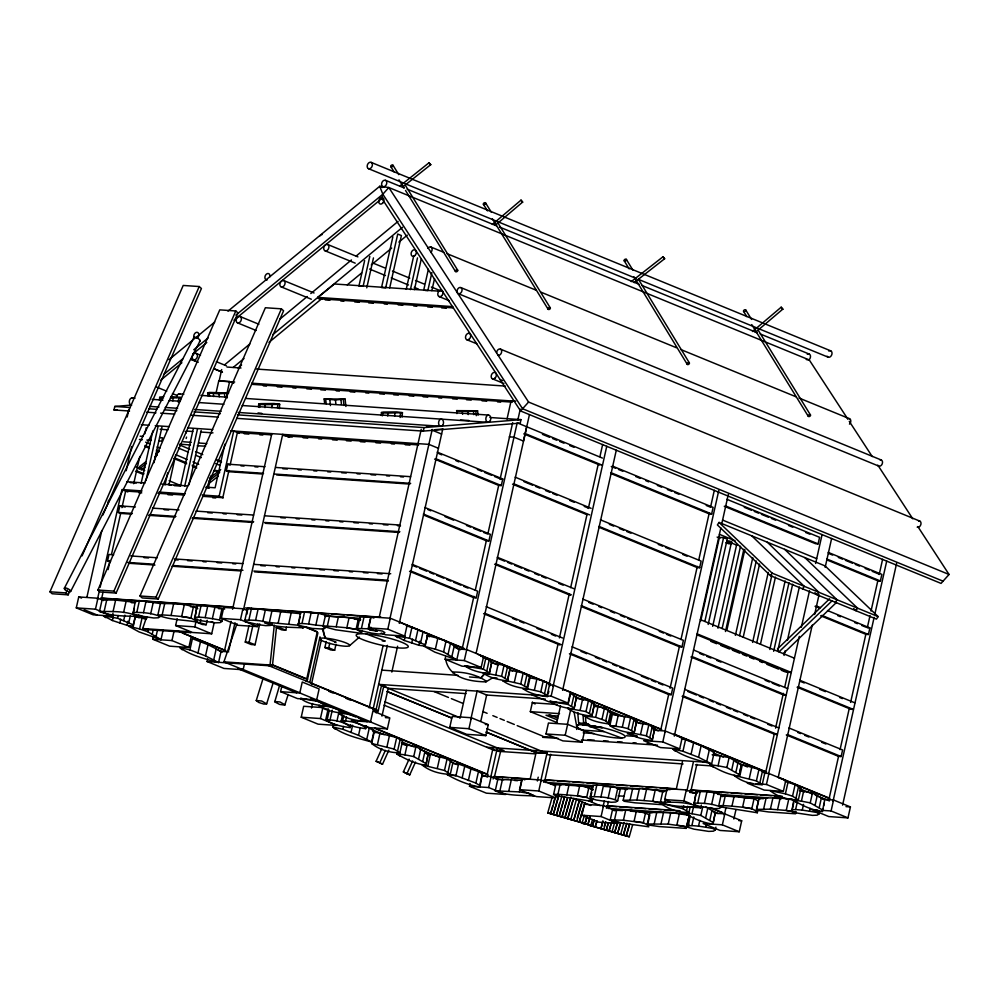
<?xml version="1.0" encoding="UTF-8"?>
<svg xmlns="http://www.w3.org/2000/svg" width="999" height="999" viewBox="0 0 999 999"><rect width="100%" height="100%" fill="white"/><g stroke="black" fill="none" stroke-linecap="round" stroke-linejoin="round"><path stroke-width="1.5" d="M426.373 426.098L429.47 426.073M342.969 713.448L343.007 712.349C330.731 703.246 312.687 708.254 300.599 698.401L318.868 701.585L324.775 705.207L324.737 706.305L318.931 705.581C331.468 715.334 349.737 710.838 362.562 720.004L363.049 721.278C354.657 720.154 345.517 718.493 338.636 713.398L342.969 713.448L338.736 713.436M491.72 661.813L489.235 673.863L501.598 676.298L507.504 679.919L507.467 681.006L520.716 684.003L527.06 687.562L527.547 688.848L540.796 691.832L547.14 695.391L547.627 696.678C539.235 695.554 530.094 693.893 523.214 688.798L527.547 688.848L529.994 677.884L529.507 676.598L523.176 673.039L509.915 670.054L509.952 668.955L504.045 665.334L491.683 662.911L491.72 661.813L489.248 659.952L482.904 657.479M568.106 704.457L549.825 701.273C556.618 706.355 565.696 707.916 573.963 709.178L576.46 697.127L570.554 693.506L568.106 704.457L574 708.079M576.46 697.127L573.963 709.178M591.895 715.209L585.988 711.575L567.719 708.391C574.512 713.486 583.591 715.034 591.858 716.295L594.355 704.245L588.448 700.624L576.086 698.189M594.355 704.245L591.858 716.295M636.5 721.34L634.015 733.403L646.378 735.826L652.285 739.447L652.247 740.546C643.968 739.285 634.889 737.724 628.109 732.642L634.015 733.403L636.463 722.439L636.5 721.34L630.606 717.719L612.325 714.535L609.877 725.499C616.67 730.581 625.736 732.142 634.015 733.403L628.209 732.679M636.463 722.439L648.826 724.862L654.732 728.483L652.247 740.546M396.665 753.77C405.507 759.19 415.534 763.898 425.886 765.234L428.221 753.658L415.959 746.59L401.71 744.18M428.221 753.658L425.886 765.234M683.753 812.637C692.594 818.056 702.609 822.764 712.961 824.113L715.296 812.537L705.456 806.668M715.296 812.537L712.961 824.113M709.827 764.71C718.668 770.129 728.683 774.837 739.035 776.186L741.37 764.61L729.12 757.529L712.162 754.769M741.37 764.61L739.035 776.186M793.169 800.074C802.01 805.494 812.025 810.201 822.377 811.55L824.712 799.974L812.462 792.906L799.562 790.671M159.428 400.287L159.665 397.352L163.786 396.466M160.602 400.674L160.839 397.739L159.665 397.352M172.864 400.936L173.102 398.002L180.632 397.49L180.394 400.424M178.346 402.322L178.709 397.927M258.479 407.055L258.716 404.133L260.489 403.658L273.988 403.521L279.683 404.27L279.32 408.666M259.653 407.442L259.89 404.508L258.716 404.133M264.997 407.617L265.235 404.682L279.683 404.27M271.915 407.704L272.153 404.77M277.522 407.629L277.759 404.695M381.231 415.459L381.468 412.525L383.241 412.05L396.74 411.913L402.435 412.662L402.073 417.058M382.405 415.834L382.642 412.899L381.468 412.525M387.749 416.009L387.987 413.074L402.435 412.662M394.655 416.096L394.905 413.161M400.149 417.495L400.512 413.099M276.473 627.622L272.402 665.983L270.042 665.022L274.288 625.124M129.545 411.026L113.998 409.965L114.785 406.456L130.994 405.119M112.962 613.374L112.35 616.121L93.157 614.81L76.286 607.879L78.734 596.927L97.927 598.239L103.546 600.549M86.913 597.202L101.811 530.556M107.904 503.296L108.579 500.274M127.198 416.97L128.883 409.403M97.415 599.45L99.45 590.372M100.125 587.337L121.791 490.409M126.199 470.716L131.618 446.491M112.35 616.121L95.467 609.19L97.927 598.239M109.803 561.975L107.53 561.038L109.003 554.47L113.674 554.782M131.543 514.148L120.654 513.411L118.382 512.475L119.855 505.894L135.402 506.968M103.034 592.282L101.673 598.326L109.453 598.851M108.092 569.617L110.127 560.551M111.476 554.507L120.592 513.711M121.94 507.667L125.662 491.046L141.084 492.107M99.475 611.463C112.313 611.65 126.386 610.651 138.087 616.533C125.212 615.834 111.538 616.508 99.475 611.463L102.06 599.937L115.634 600.074L135.639 602.409L135.377 600.998L139.423 600.636L160.414 603.546M104.196 611.213L106.781 599.675M133.704 483.716L139.798 456.456M144.88 433.741L146.229 427.684M141.121 483.354L152.847 430.919M113.049 611.613L115.634 600.074M135.864 615.459L133.029 626.161L126.998 625.324L112.4 620.516L113.324 616.408M145.966 480.644L158.029 426.698M133.716 625.049L117.62 618.269L118.232 615.534M153.996 462.674L162.025 426.71M119.793 623.264L120.704 619.155M123.601 612.487L126.186 600.948M123.676 620.604L124.9 615.122M126.998 625.324L127.909 621.216M128.734 622.877L130.257 616.021M138.087 616.533L132.979 613.948L135.377 600.998M134.353 608.179L133.054 613.948L138.898 615.746L153.696 617.981L158.354 617.782L160.227 616.583C151.948 612.862 141.908 612.175 132.805 612.537M133.029 626.161L135.177 616.57M164.985 484.99L167.695 472.877M136.851 612.175L139.423 600.636M168.993 484.977L175.762 454.682L187.238 459.54M163.149 630.044L161.001 639.622L147.79 631.73L139.585 628.97L142.033 618.019L135.102 616.246M143.481 612.737L146.054 601.211M150.687 613.836L153.272 602.297M147.79 631.73L148.401 628.983M193.331 428.671L180.507 486.051L174.313 485.626M184.678 486.338L197.502 428.958M152.21 634.353L153.122 630.244M207.18 620.267L206.169 624.75C190.884 618.818 173.152 621.59 157.842 615.084L160.439 603.421C172.839 603.896 186.451 603.109 197.777 608.641M191.284 636.525L188.836 647.477L169.643 646.166L152.772 639.248L153.384 636.513M189.023 484.815L201.174 430.457M155.969 636.863L157.492 630.007M157.842 615.084L162.175 614.897L164.773 603.246M216.059 392.982L218.769 380.831L229.62 381.568L233.704 383.241M221.691 369.58L219.143 380.981L234.69 382.043M162.175 614.897L171.041 615.484L173.639 603.833M226.898 393.731L229.62 381.568M188.836 647.477L171.953 640.559L174.101 630.968M211.338 621.678L214.148 622.827L211.701 633.791L192.507 632.479L175.637 625.561L177.16 618.706M208.366 487.674L211.089 475.536M184.278 604.87L181.668 616.52L171.041 615.484M224.85 444.168L215.097 487.787L205.969 487.162M206.169 624.75L202.335 624.487L196.391 622.052L195.167 620.292L190.921 617.994L193.531 606.343M223.239 497.864L219.156 496.191L233.716 431.031L239.161 433.266M262.712 474.026L228.634 471.69L226.361 470.754L227.822 464.185L264.997 466.72M221.903 621.453L220.03 622.664L215.372 622.852L200.574 620.616L194.73 618.818L197.053 605.869L207.73 606.081L222.09 608.416L219.518 619.954L221.903 621.453L222.552 618.568M194.73 618.818L197.053 605.869M228.921 470.417L222.814 497.689L202.772 496.328M230.27 464.36L237.387 432.53L271.466 434.865M211.701 633.791L194.817 626.873L196.054 621.39M218.556 662.537L205.507 655.893L189.897 649.887L192.407 638.686L208.017 644.692L221.066 651.348L218.556 662.537C205.444 658.89 190.971 655.719 179.895 647.577M196.391 622.052L197.065 619.055M194.48 617.407L198.526 617.045L201.099 605.506M200.225 622.315L200.899 619.33M198.526 617.045L205.157 617.619L207.73 606.081M197.977 652.996L200.487 641.808M205.157 617.619L212.362 618.706L214.947 607.167M205.507 655.893L208.017 644.692M244.368 664.273L243.144 669.755L223.951 668.443L207.068 661.513L207.68 658.778M257.967 623.875L257.355 626.623L238.162 625.299L221.291 618.381L223.739 607.417L242.932 608.741L247.153 610.464M213.774 659.652L216.284 648.451M232.58 609.278L271.84 433.641M231.069 621.341L224.6 650.287L182.73 633.116M228.883 650.049L235.002 622.689M257.355 626.623L240.472 619.692L242.932 608.741M243.431 610.027L282.692 434.378L289.498 437.175M244.892 620.204C253.996 619.842 264.036 620.529 272.315 624.25L270.442 625.449L265.784 625.649L259.141 624.787L245.142 621.603L244.892 620.204L247.465 608.666L258.142 608.866L272.502 611.201M246.753 614.397L247.402 611.513M248.926 619.842L251.511 608.304M259.728 623.863L255.057 644.792L251.211 644.53L245.267 642.095L248.951 625.649M255.057 644.792L249.113 642.357L252.784 625.911M255.569 620.404L258.142 608.866M262.774 621.503L265.359 609.964M269.355 622.502L298.214 625.237L303.246 627.822C290.359 627.122 276.686 627.797 264.635 622.764L269.355 622.502L271.928 610.963L300.786 613.698L300.537 612.287C309.64 611.925 319.68 612.612 327.959 616.346M278.209 622.914L280.781 611.376M364.623 260.614L358.928 286.051L361.713 286.251M233.991 320.155L381.88 198.476L382.829 194.218L388.823 187.525L809.277 359.952L847.564 418.706M285.776 630.194L279.832 627.759L275.999 627.497L281.943 629.932L285.776 630.194L286.451 627.21M363.112 286.338L369.792 256.406M288.761 623.776L291.333 612.25M366.77 287.849L373.464 257.917M316.671 699.912L299.8 692.981L302.247 682.03L319.131 688.948L316.671 699.912L297.477 698.588L280.607 691.67L281.83 686.188M303.246 627.822L298.127 625.237L300.537 612.287M298.851 622.352L300.15 616.583M297.952 623.826L301.998 623.463L304.57 611.925M392.882 236.751L381.518 287.6L385.689 287.887L397.727 234.041L401.398 235.552L389.697 287.899M301.998 623.463L308.629 624.038L311.213 612.499M308.629 624.038L315.846 625.124L318.419 613.586M306.543 679.795L317.145 632.417M317.932 632.692L307.043 681.38L306.206 681.318M301.223 717.232L320.417 718.543L337.287 725.474L318.094 724.163L301.223 717.232L303.671 706.281L322.864 707.592L328.484 709.889M309.79 682.504L319.992 636.85M298.214 625.237L312.212 628.421L323.514 629.083L325.387 627.872L322.989 626.373L325.574 614.835M311.526 683.94L321.378 639.86M315.846 625.124L327.322 626.186L329.558 616.208C339.797 617.357 350.799 616.658 360.427 620.466M336.001 644.255L334.665 650.237L330.819 649.974L324.875 647.539L326.211 641.558M311.513 708.066L312.525 703.521M406.231 289.36L413.673 256.069M334.665 650.237L328.721 647.802L329.72 643.319M410.402 289.648L417.507 257.879M327.322 626.186L336.188 626.785L338.424 616.808M414.41 289.648L421.178 259.378M320.417 718.543L322.864 707.592M325.349 703.558L324.737 706.305L318.831 705.544M328.196 708.766L325.749 719.73C332.63 724.824 341.77 726.485 350.162 727.609L350.774 724.874M349.051 617.832L346.828 627.809L336.188 626.785M329.295 710.177L327.148 719.767L325.749 719.73C334.003 719.892 342.869 721.34 349.675 726.323L350.162 727.609M423.663 290.359L428.371 269.318M332.23 710.189L330.082 719.767L325.849 719.767M431.868 272.602L427.834 290.634L425.05 290.447M333.654 724.163L333.017 727.047C344.043 735.189 358.516 738.323 371.591 741.982L374.175 730.444L365.259 725.674M322.989 626.373L335.514 629.77L361.538 633.341L360.327 631.58L356.081 629.283L358.304 619.305M431.843 290.647L434.528 278.621M357.48 628.546L360.052 617.02L370.729 617.22L368.156 628.758L370.167 630.069L377.385 631.168L375.362 629.845L382.505 631.093L384.902 632.604L383.029 633.803L378.371 634.003L371.728 633.141L357.729 629.957L357.48 628.546L368.156 628.758M336.963 720.978L339.098 711.388M361.513 628.184L364.098 616.658M342.495 715.309L341.271 720.791C348.151 725.886 357.292 727.547 365.684 728.671L366.296 725.936M361.538 633.341L362.175 630.494M343.893 715.346L342.669 720.828L341.271 720.791C349.513 720.953 358.391 722.402 365.197 727.384L365.684 728.671M371.591 741.982L358.541 735.326L342.932 729.32L343.581 726.435M346.516 716.72L345.604 720.828L341.371 720.828M375.649 630.756L368.619 627.872L371.066 616.907L390.259 618.219L464.06 648.388M370.167 630.069L370.816 627.185M351.011 732.442L352.622 725.224M379.245 617.182L421.216 429.383M423.276 431.106L424.051 427.597L521.003 419.63L520.229 423.126L423.276 431.106L236.775 418.356M358.541 735.326L360.152 728.121M369.155 707.904L383.092 645.554M389.747 619.442L432.217 429.445M407.13 625.149L404.682 636.101L387.812 629.183L390.259 618.219M373.102 709.19L387.375 645.354M370.479 721.965L372.927 711.013L389.81 717.931L387.362 728.895L368.169 727.584L351.286 720.654L370.479 721.965L387.362 728.895M366.808 739.085L369.393 727.547M376.148 709.415L381.468 685.626L385.676 686.663L381.468 685.626M376.111 712.886L376.773 709.964L266.071 664.572M383.666 686.525L378.009 711.812L375.811 710.901M371.653 743.493L374.225 731.955L396.69 737.537L402.485 741.308L399.912 752.846C390.122 752.784 379.345 749.874 371.653 743.493L394.106 749.075L399.912 752.846M399.288 623.351L442.769 428.883M381.968 716.146L388.087 688.786M391.82 672.065L397.59 646.228M377.485 744.355L380.057 732.816M406.481 625.973L411.95 627.272L428.047 634.04L424.9 646.116L418.868 645.279L404.27 640.471L405.194 636.363M425.586 645.004L409.49 638.224L411.95 627.272M386.975 746.74L389.56 735.202M411.663 643.219L412.575 639.11M415.547 640.559L417.994 629.595M394.106 749.075L396.69 737.537M418.868 645.279L419.78 641.171M420.604 642.832L423.052 631.868M397.577 750.961L400.162 739.422M424.9 646.116L428.047 634.04M399.95 756.056L396.778 753.795L404.907 754.857L407.142 744.879M437.824 638.236L446.041 640.996L459.253 648.888L456.793 659.852L443.581 651.947L435.377 649.2L437.824 638.236L426.735 635.414L429.42 636.775M425.986 763.636L413.736 756.568L415.959 746.59M418.556 758.978L420.791 749M443.581 651.947L446.041 640.996M480.669 656.306L483.616 656.505L481.168 667.469L461.975 666.158L445.104 659.24L445.716 656.493M422.702 761.388L424.937 751.41M448.002 654.582L450.449 643.618M451.76 657.08L454.208 646.116M427.859 765.758L430.432 754.22L447.065 758.94L452.872 762.712L450.287 774.25C440.497 774.188 429.72 771.278 422.028 764.897L444.48 770.479L450.287 774.25M507.03 419.056L511.101 400.811L515.759 401.136M512.687 422.614L500.037 479.408M473.901 596.341L462.362 647.989L399.687 622.277M475.262 590.272L486.463 540.147M437.237 452.122L502.759 478.996L501.286 485.564L498.701 485.389L487.824 534.078L483.528 532.43M437.35 768.144L439.935 756.605M409.528 571.328L473.613 597.614L476.211 597.789L477.672 591.208L412.15 564.348M423.651 515.059L486.326 540.759L488.911 540.934L490.384 534.353L424.862 507.492M466.583 649.288L517.195 422.827L602.422 458.079M517.882 419.792L520.254 409.153M481.168 667.469L464.298 660.551L466.745 649.587L457.879 648.988M449.75 727.384L452.197 716.433L471.391 717.744L488.274 724.662L485.826 735.626L466.633 734.315L449.75 727.384L468.943 728.708L485.826 735.626M444.48 770.479L447.065 758.94M447.952 772.364L450.537 760.826M460.039 718.219L466.271 690.371M526.673 426.835L523.488 441.083L513.948 437.162L509.29 436.85M476.123 653.196L529.458 414.585M452.659 763.373L458.541 764.085L455.956 775.624L475.886 783.104L479.72 785.489L479.932 787.062C468.469 784.964 457.13 780.519 447.127 774.562L455.956 775.624L447.127 774.562M470.891 718.968L477.11 691.108L486.663 695.029L480.756 721.403M468.943 728.708L471.391 717.744M489.273 672.777L483.366 669.155L485.814 658.191M462.175 777.759L464.747 766.221L458.541 764.085M486.8 670.903L489.248 659.952M491.683 662.911L489.235 673.863L483.429 673.139M468.369 780.531L470.941 768.993L464.747 766.221M469.493 786.238L488.686 787.549L505.569 794.48L486.376 793.169L469.493 786.238L470.104 783.503M495.766 674.862L498.214 663.898M475.886 783.104L478.471 771.565L470.941 768.993M501.598 676.298L504.045 665.334M479.72 785.489L482.292 773.95L478.471 771.565M479.932 787.062L482.292 773.95M505.032 678.046L507.48 667.095M507.504 679.919L509.952 668.955M509.915 670.054L507.467 681.006L503.234 681.006M492.907 748.701L487.162 774.437L376.036 728.87M490.971 776.298L497.065 749.063M488.686 787.549L491.133 776.598L482.28 775.986M514.348 682.217L516.795 671.253M493.144 779.008L493.706 776.498L530.369 778.995M500.699 751.048L494.443 776.797M495.229 790.871L497.814 779.332L521.94 780.356L519.355 791.895L495.229 790.871C507.292 795.903 520.966 795.229 533.841 795.941L528.808 793.343L519.355 791.895M520.716 684.003L523.176 673.039M499.95 790.609L502.534 779.07M524.475 685.751L526.923 674.8M527.06 687.562L529.507 676.598M508.803 791.021L511.388 779.482M534.428 690.059L536.875 679.095L529.994 677.884M557.43 722.764L530.319 711.65L532.479 701.96M540.796 691.832L543.256 680.881L536.875 679.095M556.256 795.167L555.631 797.901L536.451 796.59L519.567 789.672L522.015 778.708L524.825 779.857M544.555 693.593L547.002 682.629L543.256 680.881M558.054 643.993L549.2 683.591L477.622 654.245M559.415 637.899L569.293 593.731M570.654 587.649L586.987 514.535M588.349 508.441L598.226 464.273M599.924 456.668L602.647 444.48M547.14 695.391L549.587 684.44L547.002 682.629M548.239 693.943L548.851 691.196M530.194 778.983L536.313 751.623M553.084 686.425L606.755 446.291M570.466 692.12L568.019 703.084L551.136 696.166L553.583 685.202L549.15 684.902M546.003 733.965L548.451 723.014L567.644 724.325L584.527 731.243L582.067 742.207L562.887 740.896L546.003 733.965L565.197 735.276L582.067 742.207M537.362 781.006L538.224 777.172M540.709 781.243L547.165 752.359M555.631 797.901L538.761 790.983L541.208 780.019L511.525 777.959M562.624 690.334L616.296 450.199M556.618 723.338L560.551 705.744M543.681 782.279L544.243 779.757L676.423 788.798M550.699 754.245L544.93 780.057L554.27 780.694M567.469 724.075L570.741 709.415M565.197 735.276L567.644 724.325M571.528 706.218L573.975 695.254M592.782 798.601L592.145 801.448L556.53 795.766L553.596 794.48L555.819 784.502C568.219 784.977 581.83 784.19 593.156 789.722M553.596 794.48L557.929 794.292L560.152 784.327M580.157 710.152L582.604 699.188M576.685 729.457L577.659 725.062M557.929 794.292L566.795 794.892L569.018 784.914M585.988 711.575L588.448 700.624M589.422 713.336L591.87 702.372M579.657 785.951L577.422 795.916L566.795 794.892M595.654 717.294L584.44 716.046C591.321 721.141 600.461 722.789 608.853 723.925L605.781 720.828L595.654 717.294L598.101 706.33L593.98 705.606M602.035 719.08L604.482 708.116L598.101 706.33M581.905 815.234L601.098 816.545L617.981 823.463L598.788 822.152L581.905 815.234L584.365 804.27L603.546 805.581L616.208 810.776M592.145 801.448L590.921 799.699L586.675 797.389L588.911 787.424M605.781 720.828L608.241 709.877L604.482 708.116M590.234 796.802L592.807 785.276C601.91 784.914 611.95 785.601 620.242 789.322L617.657 800.861L615.784 802.06L611.126 802.259L596.328 800.024L590.484 798.213L590.234 796.802C599.338 796.453 609.378 797.127 617.657 800.861M590.484 798.213L591.783 792.444M592.419 789.56L593.069 786.675M608.366 722.639L610.814 711.675L608.241 709.877M608.853 723.925L611.301 712.961L610.814 711.675M594.268 796.44L596.853 784.914M618.244 715.296L615.784 726.261L609.977 725.536M600.911 797.015L603.483 785.476M603.046 806.805L604.395 800.761M601.098 816.545L603.546 805.581M609.877 725.499L622.315 727.247L624.762 716.295M608.116 798.101L610.701 786.575M606.443 808.291L607.005 805.768L680.094 810.763M607.767 804.532L608.441 801.498M634.053 732.304L628.146 728.683L630.606 717.719M610.239 819.829L612.474 809.864C624.875 810.339 638.486 809.552 649.8 815.072L647.577 825.049L648.801 826.81L622.777 823.226L610.239 819.829L623.438 820.241L643.418 822.751M615.272 799.35L617.844 787.811M631.58 730.444L634.028 719.48M614.572 819.655L616.808 809.677M623.176 800.286L636.887 800.024L652.722 801.323L662.824 803.134L662.037 804.657L635.077 802.834L624.125 801.26L623.176 800.286L625.749 788.748L646.653 788.86L663.885 791.333M640.546 734.39L642.994 723.438M623.438 820.241L625.674 810.276M630.094 800.024L632.679 788.486M646.378 735.826L648.826 724.862M649.812 737.587L652.26 726.623M636.887 800.024L639.472 788.486M636.313 811.3L634.078 821.278L643.331 822.751L647.577 825.049M652.285 739.447L654.732 728.483M644.08 800.399L646.653 788.86M668.706 694.367L660.876 729.395L563.061 689.273M670.067 688.274L679.607 645.629M680.968 639.535L697.302 566.433M698.663 560.339L709.215 513.124M710.576 507.03L714.322 490.272M569.418 653.796L668.681 694.505L671.266 694.68L672.739 688.111L572.04 646.815M581.53 606.63L679.357 646.74L681.942 646.915L683.403 640.347L582.717 599.05M599.238 527.385L697.065 567.507L699.65 567.682L701.123 561.101L600.424 519.817M611.251 473.676L709.065 513.798L711.663 513.973L713.124 507.392L612.424 466.096M643.331 822.751L645.566 812.774M664.76 732.217L718.768 490.559M665.259 730.993L682.142 737.924L679.695 748.875L662.812 741.957L665.259 730.993L653.446 730.194M647.29 824.013L649.874 812.474L670.779 812.587L689.435 815.309L686.163 828.383L659.19 826.56L648.239 824.987L647.29 824.013L668.194 824.125L686.95 826.847M655.307 789.784L652.722 801.323L662.737 803.121M654.22 823.738L656.793 812.212M674.3 736.126L720.841 527.909M721.64 524.35L728.308 494.48M700.686 621.116L719.417 537.35L723.588 537.637L727.26 539.135L708.191 624.437M660.389 802.16C673.214 802.347 687.3 801.348 699 807.229C686.113 806.518 672.439 807.204 660.389 802.16L662.961 790.621L667.682 790.359M670.329 801.897L664.697 799.587L667.145 788.623L686.338 789.947L693.368 792.831M704.857 621.403L723.588 537.637M665.109 801.897L665.746 799.013M661.013 823.738L663.586 812.212M685.526 739.747L701.136 745.754L714.185 752.397L711.613 763.935L698.563 757.292L682.954 751.285L685.526 739.747L681.281 738.773M668.194 824.125L670.779 812.587M676.335 788.973L682.442 761.613M712.687 626.348L731.705 541.233M717.969 628.209L736.7 544.443M691.033 754.395L693.606 742.856M679.42 813.511L676.847 825.049L686.85 826.847M722.14 628.496L740.534 546.241M690.921 803.783L683.89 800.898L686.338 789.947M686.837 791.233L693.294 762.349M690.222 806.755L688.923 812.524L683.129 808.753L683.766 805.868M725.474 631.518L743.855 549.275M696.865 764.322L691.071 790.209L698.788 790.746M726.822 630.294L744.867 549.575M686.588 810.626L687.562 806.305M698.563 757.292L701.136 745.754M686.163 828.383L688.423 818.281M715.921 827.11L715.272 829.994L713.398 831.193L708.741 831.393L693.943 829.158L688.099 827.347L690.109 815.846M688.099 827.347L688.748 824.462M693.706 803.221C702.809 802.871 712.849 803.558 721.141 807.279L719.255 808.478L714.597 808.678L699.799 806.443L693.968 804.632L696.291 791.695C705.394 791.333 715.434 792.02 723.713 795.741M687.037 814.934L683.853 812.674L691.995 813.723L693.581 806.605M693.968 804.632L696.291 791.695M687.849 825.936L691.895 825.574L693.83 816.932M706.83 761.038L709.402 749.512M697.752 802.871L700.324 791.333M735.389 635.352L752.759 557.679M681.58 806.505L700.774 807.829L701.385 805.082M739.56 635.639L756.243 561.001M713.074 822.514L700.811 815.434L702.722 806.892M691.895 825.574L698.526 826.148L699.812 820.379M704.382 803.433L706.967 791.895M743.231 637.137L759.577 564.035M705.644 817.856L707.866 807.879M713.111 767.007L709.927 764.747L718.069 765.796L720.291 755.818M698.526 826.148L705.731 827.234L706.38 824.35M711.6 804.52L714.173 792.994M709.789 820.254L712.025 810.289M752.609 642.407L768.268 572.352M739.148 774.575L726.885 767.507L729.12 757.529M757.929 809.902L757.292 812.749L721.678 807.067L718.743 805.768L721.328 794.23M756.78 642.694L771.765 575.674M718.743 805.768L723.076 805.581L725.311 795.616L754.058 798.713L758.303 801.011L756.081 810.988L757.292 812.749M731.718 769.917L733.94 759.952M760.451 644.205L775.436 577.185M724.312 815.097L726.011 807.542M724.824 813.873L741.695 820.803L739.248 831.755L722.364 824.837L724.824 813.873L714.485 813.174M735.863 772.327L738.099 762.349M723.076 805.581L731.942 806.181L734.178 796.203M739.772 776.186L742.344 764.66L758.978 769.38L764.772 773.151L762.2 784.69C752.409 784.627 741.633 781.705 733.94 775.324L756.393 780.918L762.2 784.69M769.817 649.475L785.139 580.931M733.853 819.005L735.888 809.939M773.651 651.286L788.973 582.742M744.804 797.239L742.582 807.217L731.942 806.181M749.262 778.571L751.835 767.032M777.659 651.261L792.644 584.24M784.053 655.431L785.064 650.873M787.449 640.234L799.337 587.037M756.393 780.918L758.978 769.38M754.058 798.713L751.835 808.678L756.081 810.988M759.864 782.791L762.437 771.253M756.68 809.415L770.404 809.153L786.238 810.451L796.253 812.249L795.554 813.785L768.581 811.962L757.642 810.389L756.68 809.415L759.265 797.876L780.169 797.989L793.106 799.687M774.225 734.178L765.771 771.977L675.212 734.839M775.574 728.121L783.341 693.343M784.702 687.287L788.074 672.165L697.514 635.027M724.275 506.293L815.521 543.706L818.106 543.881L819.58 537.312L726.91 499.3M768.743 773.201L799.312 636.413M801.348 627.297L809.502 590.821M815.621 563.461L822.077 534.59M768.905 773.501L785.776 780.419L783.328 791.383L766.445 784.452L768.905 773.501L764.472 773.201M763.611 809.153L766.196 797.614M770.404 809.153L772.989 797.614M778.283 777.11L812.249 625.124M814.635 614.485L819.043 594.73M825.162 567.37L831.618 538.498M777.597 809.527L780.169 797.989M787.986 782.304L795.117 784.652L800.923 788.423L798.338 799.962L792.532 796.191L785.401 793.843L787.986 782.304L785.276 781.63M788.81 798.913L786.238 810.451L796.34 812.262M792.532 796.191L795.117 784.652M819.655 811.088L819.005 813.973L817.132 815.172L812.474 815.371L797.664 813.136L791.832 811.325L793.83 799.824M791.832 811.325L793.768 802.672M796.003 798.064L798.588 786.525M791.583 809.914L795.616 809.552L797.227 802.347M796.453 802.372L793.268 800.112L801.41 801.161L803.633 791.196M795.616 809.552L802.259 810.127L803.546 804.357M822.489 809.952L810.226 802.871L812.462 792.906M802.259 810.127L809.465 811.213L810.114 808.328M815.059 805.294L817.282 795.316M819.205 807.691L821.428 797.726M822.377 811.55L823.014 808.703M823.651 805.856L824.287 803.009M838.698 755.719L829.17 798.351L778.308 777.497M840.059 749.625L849.25 708.516M850.611 702.422L865.933 633.903M870.017 615.621L867.294 627.809L869.892 627.909L868.418 634.49L865.833 634.315L820.629 615.771M871.028 611.051L877.846 580.606M879.207 574.512L882.604 559.278M786.275 734.939L838.548 756.368L841.133 756.543L842.607 749.974L788.923 727.959M826.935 559.927L877.796 580.781L880.381 580.968L881.855 574.388L828.171 552.372M833.041 801.223L874.137 617.32M874.824 614.285L886.712 561.088M833.541 799.999L850.424 806.93L847.976 817.881L831.093 810.963L833.541 799.999L823.201 799.3M842.582 805.132L896.59 563.486M186.151 438.524L186.551 437.087M549.113 813.323L547.752 812.911L552.372 796.49M547.739 812.899L550.511 813.698L552.609 806.243M553.458 803.258L554.72 798.788M555.844 795.866L550.774 813.76M550.511 813.698L553.284 814.497L558.853 795.142M590.172 817.045L588.061 824.5L553.284 814.497L559.04 795.179M556.281 815.384L559.515 803.396M557.529 815.746L556.493 815.446L561.9 796.003M564.16 798.276L559.115 816.183L560.489 816.595M564.672 796.802L559.203 816.195L557.829 815.783M567.632 797.652L561.975 817.007L563.661 811.038M564.51 808.054L567.032 799.1M565.272 816.345L569.905 799.937M564.972 817.881L570.928 796.99M573.376 799.3L567.719 818.656L572.777 800.761M576.248 800.137L570.766 819.53L569.393 819.118M574.15 818.88L579.208 800.986M579.295 800.998L573.688 820.341M577.247 818.169L581.468 803.258M583.516 823.226L576.748 821.265L582.255 801.847M582.642 810.052L579.283 821.977L584.939 802.622M584.44 815.384L582.142 822.814M584.815 823.938L581.78 823.089L584.827 823.95L586.937 816.495M587.3 816.22L585.014 823.638L587.125 816.183M589.135 825.037L587.774 824.637L589.86 817.17M587.762 824.625L590.809 825.486L592.494 819.53M594.243 820.241L592.37 826.173L594.055 820.204M589.497 825.336L595.142 826.972L596.815 820.991M597.102 821.066L595.129 826.96L621.828 834.677M600.936 828.608L602.784 821.103M603.059 821.166L600.948 828.621L602.047 828.97M604.283 826.373L605.556 821.902M604.82 829.769L603.783 829.47L605.831 821.965M608.603 822.764L606.218 830.157L607.904 824.187M610.676 824.987L608.99 830.956L611.8 822.077M612.037 831.817L614.572 822.876M610.664 831.405L614.622 832.579L616.733 825.124M632.617 824.849L629.245 836.775L614.622 832.579L617.857 822.202M620.541 822.989L617.582 833.428L620.629 823.001M624.013 822.364L620.641 834.302M626.873 823.188L623.339 835.102L625.849 826.136M629.745 824.013L626.198 835.913L629.57 823.975M273.089 683.041L266.646 703.883L263.873 704.108L258.679 702.434L256.256 700.536L263.162 678.196M288.212 694.455L284.765 705.119L279.595 704.407L274.737 701.885L279.658 685.164M521.016 200.125L522.552 202.16L521.016 200.125L492.345 224.45M781.181 307.192L782.716 309.228L781.181 307.192L752.509 331.518M142.67 628.546L188.799 631.705L191.146 632.667L145.017 629.507L142.67 628.546L146.691 616.795M243.144 669.755L223.913 661.862L237 623.663M663.011 256.768L664.572 258.778L663.011 256.768L631.256 281.618M428.983 162.8L430.669 164.723L428.983 162.8L399.762 186.101M70.03 590.584L68.169 594.855L52.148 593.756L49.95 591.808L183.204 285.452L199.226 286.538L201.423 288.499L102.872 515.059M49.95 591.808L65.971 592.907L67.208 590.059M82.08 555.856L199.226 286.538M97.902 590.034L219.768 309.865L235.789 310.964L237.987 312.924L116.121 593.081L100.1 591.982L97.902 590.034L113.923 591.133L116.121 593.081M113.923 591.133L235.789 310.964M139.997 595.991L265.372 307.742L281.393 308.828L283.591 310.789L158.217 599.038L142.195 597.939L139.997 595.991L156.019 597.09L158.217 599.038M156.019 597.09L281.393 308.828M388.861 750.124L382.53 764.223L376.123 761.275L381.83 748.588M379.645 763.099L385.364 750.411M415.509 762.05L409.752 774.862L406.88 773.738L403.359 771.915L409.115 759.103M406.88 773.738L412.637 760.938M688.736 816.845L689.435 815.309M64.323 588.311L193.806 337.674M70.629 591.458L200.112 340.834M719.068 522.427L717.394 524.937L770.491 575.674L876.46 619.13L878.133 616.608L825.037 565.884L719.068 522.427L772.165 573.164L878.133 616.608M770.491 575.674L772.165 573.164M802.559 588.823L804.232 586.313L751.723 535.826M835.364 602.272L837.037 599.762L784.64 549.313M452.622 672.689L453.047 672.052C464.385 671.852 477.023 674.737 486.351 681.231L485.926 681.867C470.317 681.555 449.15 678.209 445.691 659.49M469.48 676.96L480.994 677.846L485.077 672.739M256.256 700.536L261.651 700.986L266.646 703.883M274.613 701.51L280.007 701.96L285.002 704.857M381.88 198.476L520.591 410.976L941.058 583.404L949.05 574.475L917.844 526.573M520.591 410.976L528.583 402.06L949.05 574.475M480.994 677.846L484.69 673.925M359.428 637.137L349.662 645.591A15.285 2.473 12.6 0 1 326.223 642.345A15.285 2.473 12.6 0 1 328.509 638.486A15.285 2.473 12.6 0 1 349.662 645.591M829.62 598.788L777.509 648.938L779.008 651.872L832.229 600.661M783.278 653.633L836.5 602.409M495.179 225.387L522.664 202.06M755.344 332.455L782.829 309.128M233.167 367.47L243.981 358.516M272.814 334.653L402.56 227.26M238.037 367.994L241.608 365.022M269.031 342.332L321.491 298.901M347.227 284.865L361.65 272.939M371.253 264.985L391.683 248.077M398.888 242.108L407.292 235.152M224.713 364.747L249.825 343.993M279.708 319.268L307.217 296.528M310.801 293.569L351.448 259.952M356.231 255.994L398.077 221.391M168.968 359.702L193.057 339.885M195.467 337.899L214.735 322.04M227.984 311.151L379.72 186.301L388.823 187.525L528.583 402.06M163.649 374.55L182.917 358.691M193.756 349.775L208.204 337.887M235.901 315.097L382.829 194.218L379.72 186.301L382.605 187.487M160.789 380.119L181.893 362.749M192.607 354.208L206.793 342.532M321.878 299.076L317.782 297.402L334.428 283.991L439.722 291.196M402.659 187.05L430.669 164.723M634.14 282.605L664.572 258.778M145.854 461.738L139.723 466.521L139.136 469.143L146.366 463.511M155.657 454.095L159.34 451.223M154.808 456.93L157.218 455.057M141.284 470.042L144.905 467.232M209.69 478.121L220.717 469.53M208.841 480.956L219.693 472.502M208.591 483.728L218.232 476.223M485.926 681.867L492.032 678.171M207.642 392.857L218.943 393.856L228.609 392.994L209.565 392.42L207.642 392.857L207.967 395.804M324.613 403.371L324.138 398.938L335.439 399.937L345.105 399.076L345.891 406.468M456.93 413.598L456.618 410.639L467.919 411.638L477.572 410.776L478.046 415.209M324.138 398.938L345.105 399.076M456.618 410.639L477.572 410.776M588.399 725.262L580.644 724.7A24.863 4.021 12.6 0 0 587.387 731.867A24.863 4.021 12.6 0 0 621.066 738.049L623.863 737.699A24.863 4.021 12.6 0 0 602.409 727.609L583.216 724.887L582.941 723.713L583.741 724.038M577.847 712.537A85.514 57.942 -86.3 0 0 577.959 715.222L578.646 723.014L583.853 725.162L590.084 725.349M798.338 799.962C788.548 799.899 777.784 796.977 770.079 790.609L785.401 793.843M688.923 812.524C679.133 812.462 668.368 809.54 660.664 803.171L683.129 808.753M113.998 409.965L117.083 409.702M435.152 429.657L442.732 429.046M161.001 639.622L139.073 631.917L128.496 626.148L139.585 628.97M456.793 659.852L434.865 652.147L424.288 646.365L435.377 649.2M325.224 616.395L329.558 616.208M725.311 795.616L720.978 795.791L722.926 796.653M523.314 688.835L527.547 688.848C519.155 687.712 510.014 686.063 503.134 680.968L507.467 681.006C499.188 679.745 490.109 678.196 483.329 673.114L489.235 673.863C480.956 672.614 471.89 671.053 465.097 665.971L483.366 669.155M584.54 716.083L588.773 716.083M170.33 397.964L173.102 398.002M578.646 723.014L583.741 723.351L588.948 725.486L602.409 727.609L589.847 726.86L588.836 724.375L583.566 722.215L583.054 715.546M621.066 738.049L621.79 738.074L591.221 726.897M503.134 680.968L504.532 681.006M523.214 688.798L524.612 688.835M584.44 716.046L585.839 716.083M338.636 713.398L340.035 713.436M160.839 397.739L163.511 397.827M259.89 404.508L265.235 404.682M382.642 412.899L387.987 413.074M261.85 413.399L258.004 412.924M334.802 642.145L336.114 642.182L325.224 638.124A58.679 38.749 -85.7 0 1 323.039 628.708M366.183 633.965L372.015 634.652A26.623 4.296 12.6 0 1 408.241 646.715A26.623 4.296 12.6 0 1 370.554 642.32A26.623 4.296 12.6 0 1 366.183 633.965L385.239 641.058L382.267 640.933M170.729 396.553L180.632 397.49M468.868 420.504L460.514 420.03M580.993 723.988L586.088 724.312L585.501 717.519M317.782 297.402L452.834 306.631M318.419 298.689L453.409 307.917M325.249 299.912L329.907 300.237M340.771 300.974L343.868 301.186M354.732 301.935L359.39 302.247M368.706 302.884L373.351 303.197M384.215 303.946L387.325 304.158M398.189 304.895L402.847 305.219M413.711 305.956L416.808 306.169M427.672 306.918L432.33 307.23M441.645 307.867L446.291 308.192M226.973 367.045L240.984 368.007M256.531 369.068L505.294 386.076M251.785 383.204L512.986 401.074M251.86 384.328L512.412 402.147M263.374 385.864L266.471 386.076M277.322 386.825L281.98 387.137M292.832 387.887L295.941 388.099M306.793 388.836L311.451 389.16M320.754 389.797L325.412 390.109M336.263 390.859L339.36 391.059M350.224 391.808L354.87 392.12M365.734 392.869L368.831 393.082M379.682 393.818L384.34 394.143M393.643 394.78L398.301 395.092M409.153 395.841L413.811 396.153M423.114 396.79L427.772 397.103M438.623 397.852L441.72 398.064M452.584 398.801L457.23 399.125M466.533 399.762L471.191 400.075M482.042 400.824L486.7 401.136M497.552 401.885L500.661 402.098M179.171 393.906L183.841 394.23M200.936 395.392L227.347 397.202M246.004 398.476L488.449 415.06M490.01 417.507L521.003 419.63M131.93 397.977L135.04 398.189M152.135 399.363L163.012 400.099M169.231 400.524L180.107 401.273M198.764 402.547L223.951 404.27M242.27 405.519L486.588 422.227M149.65 406.393L158.978 407.03M165.185 407.455L177.622 408.304M194.718 409.478L221.141 411.288M238.237 412.45L440.272 426.261M114.785 406.456L130.22 407.505M148.876 408.791L156.656 409.315M164.423 409.852L176.86 410.701M193.968 411.863L220.392 413.673M237.5 414.847L424.051 427.597M146.641 412.187L155.956 412.824M160.627 413.149L174.613 414.098M191.708 415.272L218.132 417.082M141.246 424.712L149.026 425.237M155.245 425.661L169.243 426.623M187.899 427.897L212.775 429.595M230.794 430.831L428.883 444.368L438.424 448.289M283.853 435.714L418.606 444.93M244.231 433.753L248.876 434.078M259.728 434.815L262.824 435.027M287.6 436.725L292.245 437.038M303.097 437.774L307.742 438.099M318.581 438.836L321.678 439.048M332.517 439.797L337.163 440.109M346.466 440.746L351.111 441.058M360.402 441.695L365.047 442.02M375.886 442.757L380.544 443.069M391.383 443.818L394.48 444.031M405.319 444.767L409.965 445.092M160.127 429.258L167.894 429.795M186.551 431.068L192.77 431.493M200.549 432.018L212.987 432.867M500.174 478.808L502.759 478.996M275.849 467.47L410.601 476.673M240.946 465.859L244.043 466.071M254.882 466.808L257.979 467.02M282.767 468.718L287.412 469.031M298.251 469.78L301.348 469.98M313.748 470.829L316.845 471.041M327.684 471.79L330.781 472.003M341.621 472.739L346.266 473.051M357.118 473.801L360.214 474.013M371.054 474.75L375.699 475.074M386.538 475.811L389.647 476.024M400.487 476.76L403.584 476.973M226.361 470.754L263.536 473.301M274.375 474.038L410.676 483.354M276.648 474.975L409.852 484.078M126.823 481.755L145.08 483.004M161.826 484.153L187.7 485.914M130.182 482.604L136.264 483.029M206.281 487.812L209.328 488.024M142.033 490.921L121.99 489.547L127.86 491.958M159.003 492.082L185.215 493.868M202.185 495.029L219.156 496.191M158.042 493.269L184.266 495.054M138.649 492.694L141.733 492.907M167.957 494.692L172.59 495.017M212.687 497.752L215.772 497.964M727.06 540.921L730.169 541.133M725.898 542.769L732.117 543.194M728.096 543.668L731.206 543.881M152.51 508.129L178.946 509.94M196.054 511.113L253.596 515.047M264.485 515.784L399.787 525.037M125.237 507.042L119.855 505.894M164.123 509.702L168.781 510.027M207.667 512.674L212.325 512.999M223.214 513.748L226.323 513.961M237.213 514.697L241.883 515.022M280.756 517.682L285.427 517.994M296.303 518.743L299.413 518.956M311.863 519.805L314.972 520.017M325.861 520.766L328.971 520.979M339.847 521.715L342.957 521.928M353.846 522.677L358.516 522.989M369.405 523.738L372.515 523.951M383.391 524.7L388.062 525.012M397.39 525.649L400.499 525.861M118.382 512.475L132.38 513.436M149.488 514.597L175.924 516.408M193.032 517.582L253.684 521.728M264.573 522.465L399.875 531.718M148.651 515.322L175.087 517.132M192.195 518.294L252.847 522.44M265.284 523.301L399.038 532.442M130.794 555.956L157.255 557.767M174.375 558.941L242.857 563.623M253.758 564.36L390.734 573.726M143.956 557.642L148.626 557.954M175.087 559.765L178.209 559.977M187.55 560.614L192.208 560.938M203.109 561.675L206.219 561.888M217.12 562.637L221.79 562.961M232.68 563.698L235.801 563.911M260.702 565.621L265.372 565.933M276.261 566.683L279.383 566.895M291.833 567.744L294.942 567.956M305.844 568.706L308.953 568.918M319.855 569.667L324.525 569.979M333.853 570.616L338.524 570.941M349.425 571.678L352.535 571.89M363.436 572.639L368.107 572.964M377.447 573.601L382.118 573.913M107.53 561.038L110.639 561.251M127.76 562.425L154.221 564.235M172.902 565.509L242.944 570.304M253.846 571.041L387.712 580.194M128.484 563.249L154.945 565.059M172.065 566.233L240.559 570.916M254.558 571.878L388.424 581.031M100.749 598.001L233.029 607.055M245.479 607.904L380.869 617.157M114.123 599.175L125.012 599.912M128.122 600.124L138.998 600.874M142.108 601.086L154.558 601.935M157.667 602.147L168.556 602.897M171.666 603.109L182.542 603.846M185.664 604.058L198.102 604.907M201.211 605.132L212.1 605.869M215.21 606.081L227.647 606.93M230.757 607.142L233.866 607.355M247.864 608.316L255.644 608.853M258.753 609.065L271.191 609.914M274.3 610.127L285.19 610.864M288.299 611.076L300.736 611.925M303.846 612.137L314.735 612.887M317.844 613.099L328.733 613.848M331.843 614.06L344.28 614.909M347.39 615.122L358.279 615.871M361.388 616.083L380.057 617.357M131.319 602.659L134.428 602.872M190.447 606.693L196.678 607.13M218.469 608.616L224.688 609.04M327.397 616.058L360.077 618.294M354.408 619.168L360.639 619.592M76.286 607.879L95.467 609.19M368.619 627.872L387.812 629.183M221.291 618.381L240.472 619.692M404.682 636.101L385.489 634.79L381.268 633.066M175.637 625.561L194.817 626.873M786.613 672.14L791.258 672.452L697.152 633.865M245.267 642.095L249.113 642.357M324.875 647.539L328.721 647.802M152.772 639.248L171.953 640.559M445.104 659.24L464.298 660.551M219.855 651.261L228.709 651.872M381.83 670.129L458.042 675.349M492.257 677.684L496.915 677.996M223.913 661.862L270.042 665.022M207.068 661.513L272.402 665.983M306.693 679.12L307.53 679.183L271.903 664.572M551.136 696.166L378.646 684.377L459.59 717.569M388.186 688.299L465.946 693.606M486.163 694.992L545.267 699.038M551.773 701.972L548.826 701.773L531.943 694.842M556.206 702.272L568.019 703.084M556.905 704.457L532.305 702.772L535.164 703.945M280.607 691.67L299.8 692.981M530.319 711.65L559.527 713.648M558.366 716.071L546.003 715.234L557.292 719.867M373.089 709.465L375.199 709.615L310.851 683.216M372.989 709.715L376.773 709.964M582.617 730.132L604.083 731.593M385.377 717.632L388.336 717.831M485.327 724.462L488.274 724.662M583.229 732.829L593.993 733.553M626.273 735.764L637.037 736.5M662.812 741.957L643.618 740.646L660.501 747.564L679.695 748.875M544.43 736.738L550.661 737.162M588.011 739.722L594.23 740.147M603.571 740.783L608.241 741.108M617.582 741.745L622.24 742.057M633.141 742.806L636.251 743.019M647.14 743.768L651.81 744.08M542.632 737.324L558.154 738.386M581.43 739.972L657.492 745.179M486.788 747.264L706.206 762.262M546.94 753.308L536.101 752.572L485.989 732.017L536.076 752.647L546.928 753.383L486.813 728.658M493.231 749.949L504.083 750.686L384.827 701.785M497.877 751.285L535.227 753.833M547.677 754.682L683.066 763.948M695.516 764.797L712.637 765.971M753.159 783.553L747.252 783.141L764.135 790.072L783.328 791.383M756.118 783.753L759.065 783.953M762.025 784.153L766.445 784.452M557.38 780.906L569.817 781.755M572.927 781.967L583.816 782.716M586.925 782.929L597.814 783.666M602.484 783.99L613.374 784.727M616.483 784.939L627.372 785.689M630.481 785.901L642.931 786.75M646.041 786.962L656.93 787.712M660.039 787.924L670.928 788.673M782.13 796.191L690.334 789.909L689.772 792.432L697.552 792.969M496.441 776.935L508.516 777.759M701.872 790.946L712.674 791.695M715.759 791.907L728.096 792.744M731.181 792.956L741.982 793.693M745.067 793.905L757.417 794.754M760.501 794.954L771.303 795.704M774.387 795.903L779.008 796.228M545.229 782.379L593.443 785.676M604.32 786.425L638.536 788.76M643.194 789.085L666.52 790.671M496.191 779.22L503.833 779.744M514.522 780.469L517.582 780.681M717.781 794.342L767.557 797.751M773.788 798.176L781.568 798.713M786.225 799.025L792.457 799.45M550.461 783.99L561.338 784.739M566.008 785.052L592.444 786.862M617.32 788.561L626.648 789.198M659.303 791.433L663.973 791.757M726.111 796.166L733.89 796.702M738.561 797.027L763.448 798.725M845.991 806.63L850.424 806.93M618.094 795.828L624.288 796.253M519.567 789.672L538.761 790.983M664.697 799.587L683.89 800.898M817.806 810.052L811.9 809.652L828.783 816.57L847.976 817.881M822.227 810.364L831.093 810.963M607.417 806.043L616.645 806.68M619.73 806.892L632.03 807.729M635.102 807.941L645.866 808.678M648.95 808.89L661.251 809.727M664.323 809.939L673.551 810.576M607.991 808.391L687.312 813.823M613.224 810.014L622.552 810.651M630.332 811.176L652.097 812.662M738.748 820.591L741.695 820.803M722.364 824.837L703.184 823.526L720.054 830.444L739.248 831.755M140.135 436.176L143.132 436.401M159.59 437.624L162.587 437.837L161.85 441.133L158.866 440.909M139.398 439.473L142.395 439.685M146.878 440.022L151.373 440.359M214.56 470.442L219.106 470.779M213.761 470.629L219.83 471.078M183.516 441.758L191.284 442.382M199.051 443.007L206.83 443.618M179.783 444.143L190.409 444.992M197.29 445.741L205.582 446.203M588.948 725.486L596.078 726.298M465.197 666.008L471.004 666.72M549.925 701.31L555.744 702.035M567.819 708.428L573.638 709.153M300.599 698.401L306.518 699.163M806.255 359.54L809.277 359.952M426.061 753.583L430.432 754.22M689.785 792.057L696.54 793.106M356.156 629.283L346.828 627.809L356.081 629.283M191.009 617.994L181.668 616.52L190.921 617.994M586.763 797.389L577.422 795.916L586.675 797.389M212.362 618.706L219.518 619.954M809.465 811.213L816.608 812.462L819.005 813.973M705.731 827.234L712.886 828.483L715.272 829.994M711.613 763.935C698.488 760.289 684.015 757.117 672.939 748.975M718.069 765.796L726.885 767.507M801.41 801.161L810.226 802.871M404.907 754.857L413.736 756.568M691.995 813.723L700.811 815.434M576.411 821.153L575.399 820.828M627.272 733.778L637.25 736.063M682.954 751.285L673.026 749.013L675.262 751.186M189.897 649.887L179.982 647.614L182.205 649.787M342.932 729.32L333.017 727.047L335.239 729.233M409.49 638.224L395.379 635.801L404.27 640.471M117.62 618.269L103.509 615.846L112.4 620.516M622.315 727.247L628.146 728.683M555.057 814.984L556.306 815.346M600.674 828.558L599.575 828.208M603.708 829.407L602.347 829.008M549.413 813.348L551.885 814.123M552.185 814.148L554.757 814.947M560.789 816.633L563.349 817.419M563.661 817.457L566.221 818.243M566.52 818.281L569.093 819.08M572.14 819.942L570.641 819.48M572.439 819.979L575.099 820.791M583.828 823.263L586.388 824.05M586.688 824.088L588.049 824.5M589.435 825.074L590.796 825.486M590.871 825.761L589.635 825.386M591.183 825.786L593.743 826.585M594.043 826.623L596.503 827.372M596.803 827.409L599.275 828.171M605.119 829.807L607.592 830.569M607.892 830.606L610.364 831.368M622.14 834.714L624.7 835.501M624.999 835.539L627.572 836.325M627.872 836.363L629.233 836.775M142.033 618.019L146.141 619.392M376.123 761.275L378.996 762.399M403.359 771.915L409.752 774.862M371.128 162.375A3.409 2.448 -67.7 0 1 371.029 167.957A3.409 2.448 -67.7 0 1 367.17 166.196A3.409 2.448 -67.7 0 1 371.128 162.375L830.768 350.861M368.419 168.644L636.413 278.546M639.298 279.72L828.059 357.13M385.539 180.32A3.409 2.448 -67.7 0 1 385.439 185.889A3.409 2.448 -67.7 0 1 381.581 184.128A3.409 2.448 -67.7 0 1 385.539 180.32L404.283 187.999M407.155 189.173L496.515 225.824M499.4 226.998L639.198 284.328M642.07 285.514L757.367 332.792M760.251 333.978L809.252 354.071M430.919 247.053L443.906 252.385M446.803 253.571L536.301 290.272M540.634 292.045L676.348 347.702M680.669 349.475L796.166 396.84M799.05 398.027L849.587 418.743M460.864 287.6A3.297 2.36 -67.7 0 1 460.751 292.982A3.297 2.36 -67.7 0 1 457.03 291.283A3.297 2.36 -67.7 0 1 460.864 287.6L881.33 460.027M458.241 293.644L878.708 466.071M327.684 244.493A3.409 2.448 -67.7 0 1 327.572 250.075A3.409 2.448 -67.7 0 1 323.713 248.314A3.409 2.448 -67.7 0 1 327.684 244.493L357.917 256.893M373.763 263.386L385.277 268.107M392.482 271.066L409.765 278.147M415.522 280.507L424.163 284.053M431.356 287.013L441.433 291.146M439.011 296.528L449.088 300.662M324.962 250.749L355.207 263.149M369.605 269.056L385.452 275.549M391.208 277.922L408.479 285.002M414.248 287.362L418.569 289.136M500.449 349.126L919.804 521.091M466.745 339.685L476.823 343.818M283.816 280.582A3.409 2.448 -67.7 0 1 283.716 286.164A3.409 2.448 -67.7 0 1 279.857 284.403A3.409 2.448 -67.7 0 1 283.816 280.582L314.061 292.982M281.106 286.838L311.351 299.238M499.75 379.42L502.622 380.594M492.42 378.808L503.946 383.529M943.056 581.168L522.589 408.741L382.829 194.218M744.28 507.317L751.41 510.239M754.257 511.401L758.541 513.161M761.388 514.323L768.518 517.257M771.365 518.419L775.649 520.179M788.473 525.437L792.756 527.197M805.581 532.455L809.864 534.203M725.436 505.881L818.106 543.881M542.445 434.365L549.625 437.3M552.497 438.486L556.793 440.247M559.665 441.421L563.973 443.194M569.705 445.542L574.013 447.302M828.408 553.359L832.642 555.094M838.298 557.405L842.532 559.153M845.366 560.302L852.422 563.199M855.256 564.36L859.49 566.096M865.146 568.419L869.38 570.154M872.202 571.316L879.27 574.213M611.276 466.508L615.596 468.281M618.468 469.468L622.789 471.228M635.739 476.535L640.047 478.309M645.804 480.669L648.688 481.855M657.317 485.389L661.625 487.162M667.382 489.522L671.703 491.283M674.575 492.47L678.895 494.243M706.231 505.444L710.539 507.217M240.135 316.558A3.409 2.448 -67.7 0 1 240.035 322.128A3.409 2.448 -67.7 0 1 236.176 320.367A3.409 2.448 -67.7 0 1 240.135 316.558L258.866 324.238M524.912 433.466L602.385 465.234M523.763 433.878L599.8 465.059M826.697 558.953L880.381 580.968M610.963 472.677L711.663 513.973M722.589 520.079L816.695 558.666M237.425 322.814L256.144 330.494M719.405 534.328L735.089 540.759M717.12 537.087L719.967 538.261M727.097 541.183L737.075 545.279M432.067 430.132L441.608 434.041M515.147 477.172L591.121 508.329M524.025 481.693L532.629 485.227M535.489 486.401L539.797 488.161M545.529 490.521L549.825 492.282M552.697 493.456L556.992 495.217M569.892 500.511L574.2 502.272M584.228 506.381L588.536 508.154M816.208 605.894L820.441 607.642M827.509 610.539L869.892 627.909M815.034 606.306L819.267 608.041M837.637 615.571L840.459 616.733M854.595 622.527L857.417 623.688M861.65 625.424L865.896 627.16M196.191 353.421A3.409 2.448 -67.7 0 1 196.079 359.003A3.409 2.448 -67.7 0 1 192.22 357.242A3.409 2.448 -67.7 0 1 196.191 353.421L200.512 355.194M216.346 361.688L226.423 365.821M513.673 483.753L589.647 514.897M438.923 453.696L441.77 454.87M456.019 460.701L458.866 461.875M477.385 469.468L481.655 471.216M484.503 472.39L491.62 475.312M494.48 476.473L498.751 478.234M512.524 484.165L587.062 514.722M609.34 524.35L613.661 526.123M619.417 528.483L623.726 530.257M626.61 531.431L630.918 533.204M658.254 544.418L662.574 546.178M665.446 547.365L669.767 549.125M682.704 554.445L687.025 556.206M821.802 615.372L868.418 634.49M435.764 458.703L501.286 485.564M598.95 526.386L699.65 567.682M190.634 359.116L197.827 362.063M213.649 368.556L222.278 372.09M434.602 459.103L498.701 485.389M190.759 359.278L197.964 362.225M213.798 368.718L222.44 372.265M156.643 387.075L166.708 391.208M172.465 393.569L176.786 395.342M700.336 619.617L794.442 658.204M427.972 509.652L430.819 510.814M445.067 516.658L453.608 520.154M466.433 525.412L470.704 527.172M473.551 528.334L480.669 531.256M423.389 514.06L488.911 540.934M710.826 641.346L716.57 643.706M720.891 645.466L729.507 649.013M732.392 650.187L739.572 653.134M742.444 654.32L746.765 656.081M749.637 657.267L753.945 659.028M759.702 661.388L762.574 662.562M766.882 664.335L778.383 669.055M781.268 670.229L785.576 672.002M799.762 680.257L854.857 702.846M799.999 681.231L804.232 682.966M819.779 689.347L825.424 691.658M839.56 697.452L842.382 698.613M497.24 557.242L574.263 588.836M497.502 558.241L504.632 561.163M507.492 562.337L511.775 564.085M514.622 565.259L521.753 568.181M524.612 569.355L528.883 571.116M534.59 573.451L538.873 575.199M541.72 576.373L546.003 578.134M558.841 583.391L563.124 585.152M798.288 686.825L853.383 709.427L850.798 709.24L797.115 687.225M495.766 563.823L571.366 594.83M588.761 602.409L593.069 604.183M598.826 606.543L601.698 607.717M610.339 611.263L614.647 613.036M620.404 615.396L624.725 617.157M627.597 618.344L631.917 620.104M659.24 631.318L663.561 633.091M666.433 634.265L670.754 636.038M494.605 564.235L570.204 595.229M693.543 650.012L787.649 688.598M699.512 653.334L703.796 655.094M706.643 656.268L710.926 658.016M716.62 660.351L720.903 662.112M765.097 680.232L769.38 681.992M772.227 683.154L779.357 686.076M581.243 605.631L681.942 646.915M227.822 464.185L230.107 465.109M692.082 656.58L786.176 695.167L783.591 694.992L690.921 656.992M412.412 565.334L416.683 567.082M419.543 568.256L426.66 571.178M429.508 572.34L433.778 574.1M436.625 575.262L443.756 578.184M446.603 579.358L450.874 581.106M453.721 582.267L460.839 585.189M463.698 586.363L467.969 588.111M410.689 570.916L476.211 597.789M797.639 732.417L800.461 733.578M804.707 735.314L808.94 737.05M821.653 742.269L825.898 744.005M486.201 606.68L562.587 638.011M512.45 618.331L516.77 620.104M519.655 621.278L523.976 623.051M536.95 628.371L542.707 630.744M551.361 634.29L555.681 636.063M684.752 689.347L778.858 727.946M687.874 691.52L696.428 695.017M699.275 696.191L703.558 697.951M709.253 700.287L713.536 702.035M716.383 703.209L720.666 704.957M726.36 707.304L730.644 709.053M733.491 710.227L737.774 711.975M743.481 714.322L747.751 716.071M750.599 717.245L754.882 718.993M767.707 724.25L771.99 726.011M787.449 734.527L841.133 756.543M580.956 651.348L586.713 653.708M595.342 657.255L599.662 659.028M602.534 660.202L606.855 661.975M612.599 664.335L616.92 666.108M619.792 667.282L624.113 669.055M641.37 676.136L648.563 679.083M651.448 680.257L655.756 682.03M658.641 683.216L662.949 684.977M484.74 613.261L561.126 644.58M483.591 613.673L559.977 644.992M683.279 695.928L777.384 734.515L774.799 734.34L682.13 696.34M570.566 653.383L671.266 694.68M673.925 734.028L766.608 772.04M777.734 776.972L830.032 798.426M466.745 649.587L550.624 683.89M553.583 685.202L661.713 729.445M713.286 752.921L723.264 757.017M736.101 762.274L747.502 766.957M454.832 647.364L460.614 649.737M490.909 662.15L498.114 665.109M509.665 669.842L512.549 671.028M574.587 696.465L583.241 700.024M593.344 704.158L623.638 716.583M635.177 721.315L640.946 723.688M652.497 728.421L658.266 730.781M799.787 788.773L812.512 793.993M815.334 795.154L829.47 800.948M713.398 754.395L716.246 755.556M593.493 705.656L596.378 706.83M609.365 712.162L618.019 715.709M799.849 790.221L804.095 791.97M371.066 616.907L373.876 618.069M549.213 714.635L557.692 718.106M577.06 727.959L579.882 729.12M305.244 626.798L316.646 631.468M304.408 626.735L317.232 632.005M434.14 691.583L448.464 697.452M451.323 698.626L462.774 703.333M482.829 711.55L487.125 713.311M492.844 715.659L497.14 717.419M499.999 718.593L504.295 720.354M507.167 721.528L514.323 724.462M517.182 725.636L542.957 736.201M667.145 788.623L669.967 789.784M710.177 807.529L722.926 812.749M713.348 809.115L721.965 812.637M712.449 811.2L718.119 813.523M697.951 806.668L700.774 807.829M387.2 691.508L451.623 717.931M387.187 691.583L451.61 718.006M584.29 786.201L592.844 789.709M384.028 705.157L494.955 750.611M272.49 665.097L305.269 678.546M328.758 691.283L333.054 693.044M345.916 698.326L350.212 700.087M607.005 805.768L609.452 806.767M138.249 614.722L146.865 618.256M177.223 630.756L225.824 650.636M541.208 780.019L555.269 785.788M143.232 616.92L146.079 618.081M588.773 800.948L600.199 805.631M134.815 616.071L139.123 617.832M218.082 650.212L222.39 651.985M573.651 798.451L590.771 805.481M78.734 596.927L81.543 598.076M241.571 668.88L300.512 693.056M316.321 699.537L370.954 721.94M237.787 668.618L296.728 692.794M311.101 698.688L355.669 716.97M358.554 718.144L367.17 721.678M374.65 728.009L487.987 774.487L487.425 777.01L481.693 774.662M84.128 609.677L97.328 615.084M491.133 776.598L498.176 779.482M371.216 729.357L384.128 734.652M402.784 742.294L414.26 747.002M419.992 749.362L438.648 757.005M451.56 762.299L457.292 764.66M372.777 731.418L375.649 732.592M401.473 743.194L407.217 745.541M425.861 753.196L430.169 754.957M179.82 445.042L189.86 449.238M195.604 451.635L202.785 454.632M217.133 460.626L221.441 462.425M178.359 448.027L188.411 452.222M195.579 455.219L201.323 457.617M215.672 463.611L219.98 465.409M145.642 442.17L149.95 443.968M157.118 446.965L159.99 448.164M192.969 461.938L198.701 464.335M144.917 445.467L149.213 447.265M156.381 450.249L159.253 451.448M175.025 458.042L186.501 462.837M192.233 465.234L196.528 467.02M145.067 446.466L149.375 448.251M173.751 458.441L186.651 463.823M192.382 466.221L196.691 468.019M136.101 466.945L144.718 470.541M169.118 480.744L180.607 485.539M136.801 470.841L143.981 473.838M168.381 484.028L171.254 485.227M135.527 471.228L143.057 474.375M217.183 459.865L221.466 461.688M612.474 809.864L614.435 810.726M693.88 804.632L699 807.229M528.733 793.343L533.841 795.941M380.182 763.011L382.53 764.223M395.279 635.764L397.689 637.612M103.409 615.809L105.819 617.657M65.971 592.907L68.169 594.855M853.695 608.591L855.918 610.701L857.592 608.191L804.844 557.604M814.947 592.694L817.17 594.805L818.843 592.295L767.344 542.22M759.265 797.876L760.214 798.863M625.749 788.748L626.698 789.734M849.262 421.316L872.239 456.568M878.196 465.709L912.774 518.806M745.828 310.115L751.56 319.405M758.104 330.02L810.476 414.997A1.286 0.862 -31.6 0 1 809.078 416.583A1.286 0.862 -31.6 0 1 808.478 415.222A1.286 0.862 -31.6 0 1 810.476 414.997M743.568 311.313L746.84 316.633M751.748 324.6L808.216 416.208M485.664 203.047A1.286 0.862 -31.6 0 1 484.265 204.633A1.286 0.862 -31.6 0 1 483.666 203.272A1.286 0.862 -31.6 0 1 485.664 203.047L491.396 212.337M497.115 221.628L550.312 307.929A1.286 0.862 -31.6 0 1 548.913 309.515A1.286 0.862 -31.6 0 1 548.314 308.154A1.286 0.862 -31.6 0 1 550.312 307.929M483.404 204.258L487.5 210.889M492.407 218.856L548.051 309.141M393.044 165.335L398.776 174.638M405.319 185.252L457.692 270.23A1.286 0.862 -31.6 0 1 456.293 271.815A1.286 0.862 -31.6 0 1 455.694 270.454A1.286 0.862 -31.6 0 1 457.692 270.23M390.784 166.546L394.056 171.865M398.963 179.82L403.871 187.787M405.519 190.447L455.432 271.441M626.348 259.39L632.804 269.992M638.448 279.27L689.298 362.787M624.263 260.876L629.108 268.831M633.953 276.785L687.212 364.285M549.587 684.44L550.074 685.714M576.623 725.848L574.125 712.424M588.036 724.05L588.311 725.224M360.052 617.02L360.314 618.418M247.465 608.666L247.727 610.077M583.566 722.215L583.741 723.351M475.799 411.238L476.273 415.684M473.464 411.675L473.776 414.635M467.919 411.638L468.231 414.597M462.3 411.376L462.624 414.335M343.331 399.538L343.968 405.457M340.984 399.975L341.458 404.408M335.439 399.937L335.914 404.37M329.832 399.675L330.457 405.594M325.724 399.35L326.198 403.783M226.835 393.456L227.31 397.889M224.488 393.881L224.8 396.84M218.943 393.856L219.268 396.815M213.336 393.594L213.649 396.553M209.241 393.269L209.553 396.216M131.631 405.244A3.646 2.473 -86.1 0 1 129.358 401.111A3.646 2.473 -86.1 0 1 132.567 398.102M828.795 351.061A3.409 2.448 -67.7 0 1 831.88 352.247A3.409 2.448 -67.7 0 1 830.456 356.631A3.409 2.448 -67.7 0 1 827.122 356.206M319.867 235.976A3.297 2.36 -67.7 0 1 322.315 234.528M427.872 248.351A3.297 2.36 -67.7 0 1 431.643 247.665A3.297 2.36 -67.7 0 1 430.819 252.447M847.676 418.931A3.297 2.36 -67.7 0 1 850.624 419.967A3.297 2.36 -67.7 0 1 849.475 424.138M880.069 459.94A3.297 2.36 -67.7 0 1 882.167 464.023A3.297 2.36 -67.7 0 1 877.796 465.172M267.357 279.807A3.297 2.36 -67.7 0 1 264.91 277.085A3.297 2.36 -67.7 0 1 267.907 273.514A3.297 2.36 -67.7 0 1 269.83 276.86M496.628 352.809A3.297 2.36 -67.7 0 1 499.637 348.963A3.297 2.36 -67.7 0 1 501.486 352.585A3.297 2.36 -67.7 0 1 497.827 355.169M918.556 521.003A3.297 2.36 -67.7 0 1 920.916 524.288A3.297 2.36 -67.7 0 1 917.182 527.135M194.505 338.162A3.297 2.36 -67.7 0 1 194.58 333.766A3.297 2.36 -67.7 0 1 198.152 332.829A3.297 2.36 -67.7 0 1 198.064 337.225M197.527 337.862A3.297 2.36 -67.7 0 1 196.915 338.336M176.548 397.527A3.646 2.473 -86.1 0 1 179.808 394.043M194.418 338.948A3.521 1.211 27.3 0 1 194.83 337.312A3.521 1.211 27.3 0 1 199.138 339.223A3.521 1.211 27.3 0 1 199.475 341.196M185.19 431.381A12.05 1.948 12.6 0 1 185.789 433.029M325.237 638.099A58.978 44.256 -88.1 0 1 322.527 628.683M624.974 261.139A1.286 0.874 -31.3 0 1 624.288 259.927A1.286 0.874 -31.3 0 1 626.161 259.24A1.286 0.874 -31.3 0 1 625.874 260.801M744.742 311.626A1.286 0.862 -31.6 0 1 743.531 310.926A1.286 0.862 -31.6 0 1 745.067 309.727A1.286 0.862 -31.6 0 1 745.741 310.839M807.279 354.27A3.409 2.448 -67.7 0 1 810.426 355.706A3.409 2.448 -67.7 0 1 808.516 360.139M391.958 166.858A1.286 0.862 -31.6 0 1 390.759 166.071A1.286 0.862 -31.6 0 1 392.47 164.96A1.286 0.862 -31.6 0 1 392.782 166.321M751.91 808.678L742.582 807.217L751.835 808.678M442.694 425.349A3.646 2.473 -86.1 0 0 441.833 419.255A3.646 2.473 -86.1 0 0 438.623 423.676A3.646 2.473 -86.1 0 0 442.694 425.349M489.935 421.278A3.646 2.473 -86.1 0 0 489.085 415.184A3.646 2.473 -86.1 0 0 485.876 419.605A3.646 2.473 -86.1 0 0 489.935 421.278M495.029 378.122A3.409 2.448 -67.7 0 0 495.142 372.552A3.409 2.448 -67.7 0 0 491.171 376.361A3.409 2.448 -67.7 0 0 495.029 378.122M441.62 295.841A3.409 2.448 -67.7 0 0 441.72 290.259A3.409 2.448 -67.7 0 0 437.762 294.081A3.409 2.448 -67.7 0 0 441.62 295.841M469.355 339.011A3.409 2.448 -67.7 0 0 469.455 333.429A3.409 2.448 -67.7 0 0 465.497 337.25A3.409 2.448 -67.7 0 0 469.355 339.011M414.96 255.507A3.409 2.448 -67.7 0 0 415.06 249.925A3.409 2.448 -67.7 0 0 411.101 253.746A3.409 2.448 -67.7 0 0 414.96 255.507M382.592 203.259A3.409 2.448 -67.7 0 0 382.704 197.69A3.409 2.448 -67.7 0 0 378.733 201.498A3.409 2.448 -67.7 0 0 382.592 203.259M64.947 589.572A3.521 1.211 27.3 0 0 70.417 591.695A3.521 1.211 27.3 0 0 67.095 588.374A3.521 1.211 27.3 0 0 64.947 589.572M687.924 364.535A1.286 0.874 -31.3 0 0 689.41 362.987A1.286 0.874 -31.3 0 0 687.437 363.087A1.286 0.874 -31.3 0 0 687.924 364.535"/></g></svg>
